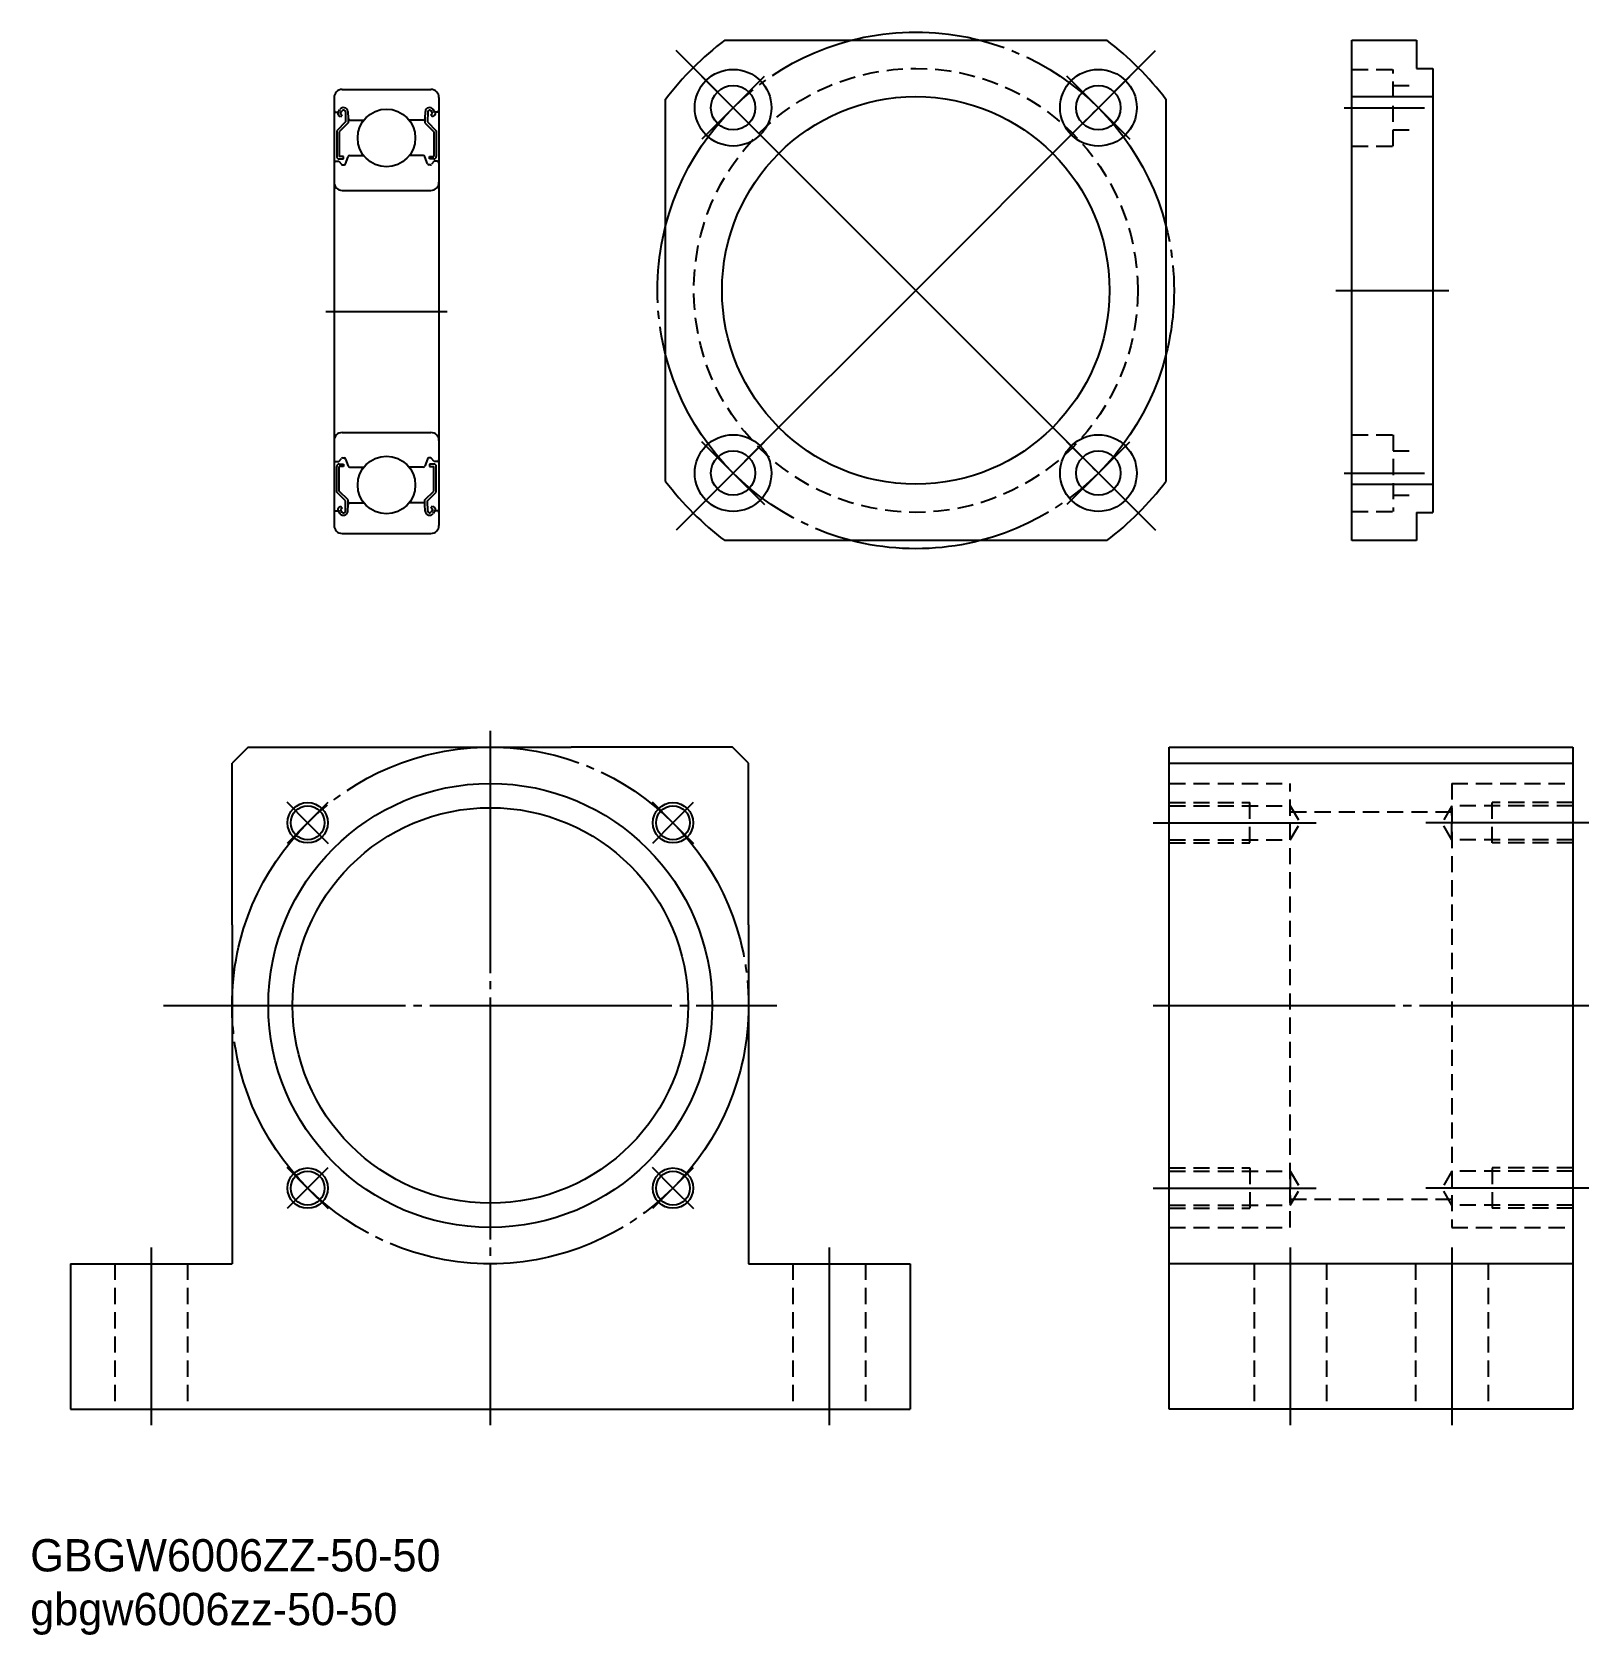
# Model space of a CAD drawing. Extents: x -140 to 53, y -60 to 139.
import ezdxf

# ---------------------------------------------------------------- set-up
doc = ezdxf.new("R2010")
doc.units = 0
doc.linetypes.add('CENTER', pattern=[33, 30, -1, 1, -1])
doc.linetypes.add('DASHED', pattern=[3, 2, -1])
doc.layers.get('0').update_dxf_attribs({"linetype": 'CONTINUOUS'})
doc.layers.add('CENTER', color=1, linetype='CENTER')

# ---------------------------------------------------------------- blocks, each defined once
blk = doc.blocks.new('*U2')
at = {"color": 7, "linetype": 'CONTINUOUS'}
for s, p in [('GBGW6006ZZ-50-50', (-139.85, -52.05)), ('gbgw6006zz-50-50', (-139.85, -58.71))]:
    blk.add_text(s, height=4, dxfattribs=at).set_placement(p)

msp = doc.modelspace()

# ---------------------------------------------------------------- linework, layer by layer
at = {"color": 7, "linetype": 'CONTINUOUS'}
for p, q in [((-53.8, 137.64), (-6.47, 137.64)), ((23.91, 75.64), (23.91, 137.64)), ((23.91, 137.64), (31.91, 137.64)), ((31.91, 137.64), (31.91, 134.14)), ((31.91, 134.14), (33.91, 134.14)), ((33.91, 134.14), (33.91, 79.14)), ((-61.14, 82.98), (-61.14, 130.31)), ((0.86, 130.31), (0.86, 82.98)), ((23.91, 130.64), (33.91, 130.64)), ((23.91, 82.64), (33.91, 82.64)), ((31.91, 79.14), (33.91, 79.14)), ((31.91, 79.14), (31.91, 75.64)), ((-6.47, 75.64), (-53.8, 75.64)), ((31.91, 75.64), (23.91, 75.64)), ((-112.85, 50.06), (-114.85, 48.06)), ((-112.85, 50.06), (-92.85, 50.06)), ((-92.85, 50.06), (-72.85, 50.06)), ((-52.85, 50.06), (-72.85, 50.06)), ((-50.85, 48.06), (-52.85, 50.06)), ((1.27, 50.06), (51.27, 50.06)), ((1.27, -31.94), (1.27, 50.06)), ((1.27, -31.94), (1.27, 50.06)), ((51.27, 50.06), (51.27, -31.94)), ((-114.85, 28.06), (-114.85, 48.06)), ((-50.85, 28.06), (-50.85, 48.06)), ((1.27, 48.06), (51.27, 48.06)), ((-114.85, 28.06), (-114.85, -13.94)), ((-50.85, 28.06), (-50.85, -13.94)), ((-134.85, -13.94), (-114.85, -13.94)), ((-134.85, -13.94), (-134.85, -31.94)), ((-50.85, -13.94), (-30.85, -13.94)), ((-30.85, -13.94), (-30.85, -31.94)), ((51.27, -13.94), (1.27, -13.94)), ((-134.85, -31.94), (-30.85, -31.94)), ((51.27, -31.94), (1.27, -31.94))]:
    msp.add_line(p, q, dxfattribs=at)
at = {"color": 3, "linetype": 'DASHED'}
for p, q in [((23.91, 134.02), (29.01, 134.02)), ((29.01, 124.52), (29.01, 134.02)), ((29.01, 132.02), (31.91, 132.02)), ((29.01, 126.52), (31.91, 126.52)), ((23.91, 124.52), (29.01, 124.52)), ((23.91, 88.76), (29.01, 88.76)), ((29.01, 88.76), (29.01, 79.26)), ((29.01, 86.76), (31.91, 86.76)), ((29.01, 81.26), (31.91, 81.26)), ((23.91, 79.26), (29.01, 79.26)), ((1.27, 45.56), (16.27, 45.56)), ((16.27, -9.44), (16.27, 45.56)), ((36.27, 45.56), (51.27, 45.56)), ((36.27, 45.56), (36.27, -9.44)), ((1.27, 43.19), (11.27, 43.19)), ((1.27, 42.79), (16.27, 42.79)), ((11.27, 38.19), (11.27, 43.19)), ((16.27, 38.59), (16.27, 42.79)), ((16.27, 42.79), (17.48, 40.69)), ((16.27, 42.06), (36.27, 42.06)), ((36.27, 42.79), (35.06, 40.69)), ((36.27, 38.59), (36.27, 42.79)), ((51.27, 42.79), (36.27, 42.79)), ((41.27, 38.19), (41.27, 43.19)), ((51.27, 43.19), (41.27, 43.19)), ((16.27, 38.59), (17.48, 40.69)), ((36.27, 38.59), (35.06, 40.69)), ((1.27, 38.59), (16.27, 38.59)), ((1.27, 38.19), (11.27, 38.19)), ((51.27, 38.59), (36.27, 38.59)), ((51.27, 38.19), (41.27, 38.19)), ((1.27, -2.07), (11.27, -2.07)), ((1.27, -2.47), (16.27, -2.47)), ((11.27, -2.07), (11.27, -7.07)), ((16.27, -2.47), (16.27, -6.67)), ((16.27, -2.47), (17.48, -4.57)), ((36.27, -2.47), (35.06, -4.57)), ((36.27, -2.47), (36.27, -6.67)), ((51.27, -2.47), (36.27, -2.47)), ((41.27, -2.07), (41.27, -7.07)), ((51.27, -2.07), (41.27, -2.07)), ((16.27, -6.67), (17.48, -4.57)), ((16.27, -5.94), (36.27, -5.94)), ((36.27, -6.67), (35.06, -4.57)), ((1.27, -6.67), (16.27, -6.67)), ((1.27, -7.07), (11.27, -7.07)), ((51.27, -6.67), (36.27, -6.67)), ((51.27, -7.07), (41.27, -7.07)), ((1.27, -9.44), (16.27, -9.44)), ((36.27, -9.44), (51.27, -9.44)), ((-129.35, -13.94), (-129.35, -31.94)), ((-120.35, -13.94), (-120.35, -31.94)), ((-45.35, -13.94), (-45.35, -31.94)), ((-36.35, -13.94), (-36.35, -31.94)), ((11.77, -13.94), (11.77, -31.94)), ((20.77, -13.94), (20.77, -31.94)), ((31.77, -13.94), (31.77, -31.94)), ((40.77, -13.94), (40.77, -31.94))]:
    msp.add_line(p, q, dxfattribs=at)
for p, q in [((-101.21, 131.53), (-90.21, 131.53)), ((-102.21, 130.53), (-102.21, 77.53)), ((-101.71, 128.73), (-101.48, 129.06)), ((-89.71, 128.73), (-89.94, 129.06)), ((-89.21, 130.53), (-89.21, 77.53)), ((-102.01, 128.73), (-101.71, 128.73)), ((-100.77, 127.51), (-101.87, 126.41)), ((-101.39, 128.14), (-101.64, 128.32)), ((-100.47, 127.38), (-101.57, 126.28)), ((-101.46, 128.56), (-101.23, 128.89)), ((-101.22, 128.39), (-101.46, 128.56)), ((-101.39, 128.14), (-101.22, 128.39)), ((-100.81, 128.77), (-100.77, 127.51)), ((-100.52, 128.81), (-100.44, 127.92)), ((-100.47, 128.26), (-100.47, 127.38)), ((-100.24, 127.73), (-98.52, 127.73)), ((-91.18, 127.73), (-92.89, 127.73)), ((-90.9, 128.81), (-90.98, 127.92)), ((-90.95, 128.26), (-90.95, 127.38)), ((-90.95, 127.38), (-89.85, 126.28)), ((-90.6, 128.77), (-90.65, 127.51)), ((-90.65, 127.51), (-89.55, 126.41)), ((-90.2, 128.39), (-89.95, 128.56)), ((-90.03, 128.14), (-90.2, 128.39)), ((-89.95, 128.56), (-90.19, 128.89)), ((-90.03, 128.14), (-89.78, 128.32)), ((-89.41, 128.73), (-89.71, 128.73)), ((-101.87, 126.41), (-101.87, 123.23)), ((-101.57, 126.28), (-101.57, 123.23)), ((-89.85, 126.28), (-89.85, 123.23)), ((-89.55, 126.41), (-89.55, 123.23)), ((-101.05, 123.23), (-101.57, 123.23)), ((-101.05, 122.93), (-101.05, 123.23)), ((-100.77, 122.32), (-100.45, 123.2)), ((-100.26, 123.33), (-98.52, 123.33)), ((-91.15, 123.33), (-92.89, 123.33)), ((-90.64, 122.32), (-90.97, 123.2)), ((-90.37, 123.23), (-89.85, 123.23)), ((-90.37, 122.93), (-90.37, 123.23)), ((-102.01, 122.63), (-101.61, 122.63)), ((-101.61, 122.63), (-101.29, 122.26)), ((-101.57, 122.93), (-101.05, 122.93)), ((-101.14, 122.18), (-100.96, 122.18)), ((-90.28, 122.18), (-90.45, 122.18)), ((-89.85, 122.93), (-90.37, 122.93)), ((-89.81, 122.63), (-90.13, 122.26)), ((-89.41, 122.63), (-89.81, 122.63)), ((-101.21, 119.03), (-90.21, 119.03)), ((-101.21, 89.03), (-90.21, 89.03)), ((-102.01, 85.43), (-101.61, 85.43)), ((-101.61, 85.43), (-101.29, 85.81)), ((-101.14, 85.88), (-100.96, 85.88)), ((-100.77, 85.75), (-100.45, 84.87)), ((-90.64, 85.75), (-90.97, 84.87)), ((-90.28, 85.88), (-90.45, 85.88)), ((-89.81, 85.43), (-90.13, 85.81)), ((-89.41, 85.43), (-89.81, 85.43)), ((-101.87, 81.66), (-101.87, 84.83)), ((-101.57, 85.13), (-101.05, 85.13)), ((-101.05, 84.83), (-101.57, 84.83)), ((-101.57, 81.78), (-101.57, 84.83)), ((-101.05, 85.13), (-101.05, 84.83)), ((-100.26, 84.73), (-98.52, 84.73)), ((-91.15, 84.73), (-92.89, 84.73)), ((-89.85, 85.13), (-90.37, 85.13)), ((-90.37, 85.13), (-90.37, 84.83)), ((-90.37, 84.83), (-89.85, 84.83)), ((-89.85, 81.78), (-89.85, 84.83)), ((-89.55, 81.66), (-89.55, 84.83)), ((-100.77, 80.56), (-101.87, 81.66)), ((-100.47, 80.68), (-101.57, 81.78)), ((-90.95, 80.68), (-89.85, 81.78)), ((-90.65, 80.56), (-89.55, 81.66)), ((-101.39, 79.92), (-101.64, 79.75)), ((-101.22, 79.68), (-101.46, 79.51)), ((-101.46, 79.51), (-101.23, 79.18)), ((-101.39, 79.92), (-101.22, 79.68)), ((-100.81, 79.3), (-100.77, 80.56)), ((-100.52, 79.26), (-100.44, 80.15)), ((-100.47, 79.81), (-100.47, 80.68)), ((-100.24, 80.33), (-98.52, 80.33)), ((-91.18, 80.33), (-92.89, 80.33)), ((-90.9, 79.26), (-90.98, 80.15)), ((-90.95, 79.81), (-90.95, 80.68)), ((-90.6, 79.3), (-90.65, 80.56)), ((-90.03, 79.92), (-90.2, 79.68)), ((-90.2, 79.68), (-89.95, 79.51)), ((-89.95, 79.51), (-90.19, 79.18)), ((-90.03, 79.92), (-89.78, 79.75)), ((-102.01, 79.33), (-101.71, 79.33)), ((-101.71, 79.34), (-101.48, 79.01)), ((-89.71, 79.34), (-89.94, 79.01)), ((-89.41, 79.33), (-89.71, 79.33)), ((-101.21, 76.53), (-90.21, 76.53)), ((-98.16, 76.53), (-98.16, 76.54)), ((-95.71, 76.53), (-95.71, 76.53))]:
    msp.add_line(p, q)
msp.add_circle((-30.14, 106.64), 27.5, dxfattribs=at)
at = {"color": 7, "linetype": 'CONTINUOUS'}
for centre, radius in [((-52.77, 129.27), 4.75), ((-7.51, 129.27), 4.75), ((-52.77, 129.27), 2.75), ((-7.51, 129.27), 2.75), ((-30.14, 106.64), 24), ((-52.77, 84.01), 4.75), ((-7.51, 84.01), 4.75), ((-52.77, 84.01), 2.75), ((-7.51, 84.01), 2.75), ((-82.85, 18.06), 27.5), ((-105.48, 40.69), 2.1), ((-82.85, 18.06), 24.5), ((-60.22, 40.69), 2.1), ((-105.48, -4.57), 2.1), ((-60.22, -4.57), 2.1)]:
    msp.add_circle(centre, radius, dxfattribs=at)
for centre in [(-95.71, 125.53), (-95.71, 82.53)]:
    msp.add_circle(centre, 3.57)
at = {"color": 3, "linetype": 'CONTINUOUS'}
for centre in [(-105.48, 40.69), (-60.22, 40.69), (-105.48, -4.57), (-60.22, -4.57)]:
    msp.add_circle(centre, 2.5, dxfattribs=at)
at = {"color": 7, "linetype": 'CONTINUOUS'}
for start, end in [(127.3569, 142.6431), (37.3569, 52.6431), (217.3569, 232.6431), (307.3569, 322.6431)]:
    msp.add_arc((-30.14, 106.64), 39, start, end, dxfattribs=at)
for centre, radius, start, end in [((-101.21, 130.53), 1, 90, 180), ((-90.21, 130.53), 1, 0, 90), ((-101.04, 128.76), 0.53, 5.0651, 144.9356), ((-90.37, 128.76), 0.53, 35.0644, 174.9349), ((-102.01, 128.93), 0.2, 180, 270), ((-101.46, 128.56), 0.3, 144.9356, 235.0377), ((-101.04, 128.76), 0.23, 2.1311, 144.9356), ((-100.24, 127.93), 0.2, 185.0651, 270), ((-91.18, 127.93), 0.2, 270, 354.9349), ((-90.37, 128.76), 0.23, 35.0644, 177.8689), ((-89.95, 128.56), 0.3, 304.9623, 35.0644), ((-89.41, 128.93), 0.2, 270, 0), ((-101.57, 123.23), 0.3, 180, 270), ((-100.26, 123.13), 0.2, 90, 159.9703), ((-91.15, 123.13), 0.2, 20.0297, 90), ((-89.85, 123.23), 0.3, 270, 0), ((-102.01, 122.43), 0.2, 90, 180), ((-101.14, 122.38), 0.2, 219.9991, 270), ((-100.96, 122.38), 0.2, 270, 339.9703), ((-90.45, 122.38), 0.2, 200.0297, 270), ((-90.28, 122.38), 0.2, 270, 320.0009), ((-89.41, 122.43), 0.2, 0, 90), ((-101.21, 120.03), 1, 180, 270), ((-90.21, 120.03), 1, 270, 0), ((-101.21, 88.03), 1, 90, 180), ((-90.21, 88.03), 1, 0, 90), ((-102.01, 85.63), 0.2, 180, 270), ((-101.14, 85.68), 0.2, 90, 140.0009), ((-100.96, 85.68), 0.2, 20.0297, 90), ((-90.45, 85.68), 0.2, 90, 159.9703), ((-90.28, 85.68), 0.2, 39.9991, 90), ((-89.41, 85.63), 0.2, 270, 0), ((-101.57, 84.83), 0.3, 90, 180), ((-100.26, 84.93), 0.2, 200.0297, 270), ((-91.15, 84.93), 0.2, 270, 339.9703), ((-89.85, 84.83), 0.3, 0, 90), ((-101.46, 79.51), 0.3, 124.9623, 215.0644), ((-100.24, 80.13), 0.2, 90, 174.9349), ((-91.18, 80.13), 0.2, 5.0651, 90), ((-89.95, 79.51), 0.3, 324.9356, 55.0377), ((-102.01, 79.13), 0.2, 90, 180), ((-101.21, 77.53), 1, 180, 270), ((-101.04, 79.31), 0.53, 215.0644, 354.9349), ((-101.04, 79.31), 0.23, 215.0644, 357.8689), ((-90.37, 79.31), 0.53, 185.0651, 324.9356), ((-90.37, 79.31), 0.23, 182.1311, 324.9356), ((-90.21, 77.53), 1, 270, 0), ((-89.41, 79.13), 0.2, 0, 90)]:
    msp.add_arc(centre, radius, start, end)
at = {"layer": 'CENTER', "color": 1, "linetype": 'CENTER'}
for p, q in [((-30.14, 106.64), (-59.84, 136.34)), ((-30.14, 106.64), (-0.44, 136.34)), ((-52.77, 129.27), (-56.65, 133.16)), ((-52.77, 129.27), (-48.88, 133.16)), ((-7.51, 129.27), (-11.4, 133.16)), ((-7.51, 129.27), (-3.62, 133.16)), ((-52.77, 129.27), (-56.65, 125.38)), ((-52.77, 129.27), (-48.88, 125.38)), ((-7.51, 129.27), (-11.4, 125.38)), ((-7.51, 129.27), (-3.62, 125.38)), ((22.95, 129.27), (32.88, 129.27)), ((-30.14, 106.64), (-59.84, 76.94)), ((-30.14, 106.64), (-0.44, 76.94)), ((21.91, 106.64), (35.91, 106.64)), ((-103.21, 104.03), (-88.21, 104.03)), ((-52.77, 84.01), (-56.65, 87.9)), ((-52.77, 84.01), (-48.88, 87.9)), ((-7.51, 84.01), (-11.4, 87.9)), ((-7.51, 84.01), (-3.62, 87.9)), ((-52.77, 84.01), (-56.65, 80.12)), ((-52.77, 84.01), (-48.88, 80.12)), ((-7.51, 84.01), (-11.4, 80.12)), ((-7.51, 84.01), (-3.62, 80.12)), ((22.95, 84.01), (32.88, 84.01)), ((-82.85, 52.06), (-82.85, -33.94)), ((-105.48, 40.69), (-108.02, 43.23)), ((-105.48, 40.69), (-102.93, 43.23)), ((-60.22, 40.69), (-62.77, 43.23)), ((-60.22, 40.69), (-57.68, 43.23)), ((-105.48, 40.69), (-108.02, 38.14)), ((-105.48, 40.69), (-102.93, 38.14)), ((-60.22, 40.69), (-62.77, 38.14)), ((-60.22, 40.69), (-57.68, 38.14)), ((-0.73, 40.69), (19.48, 40.69)), ((53.27, 40.69), (33.06, 40.69)), ((-123.35, 18.06), (-47.35, 18.06)), ((-0.73, 18.06), (53.27, 18.06)), ((-105.48, -4.57), (-108.02, -2.02)), ((-105.48, -4.57), (-102.93, -2.02)), ((-60.22, -4.57), (-62.77, -2.02)), ((-60.22, -4.57), (-57.68, -2.02)), ((-105.48, -4.57), (-108.02, -7.11)), ((-105.48, -4.57), (-102.93, -7.11)), ((-60.22, -4.57), (-62.77, -7.11)), ((-60.22, -4.57), (-57.68, -7.11)), ((-0.73, -4.57), (19.48, -4.57)), ((53.27, -4.57), (33.06, -4.57)), ((-124.85, -11.94), (-124.85, -33.94)), ((-40.85, -11.94), (-40.85, -33.94)), ((16.27, -11.94), (16.27, -33.94)), ((36.27, -11.94), (36.27, -33.94))]:
    msp.add_line(p, q, dxfattribs=at)
for centre in [(-30.14, 106.64), (-82.85, 18.06)]:
    msp.add_circle(centre, 32, dxfattribs=at)

# ---------------------------------------------------------------- block references
at = {"color": 7, "linetype": 'CONTINUOUS'}
msp.add_blockref('*U2', (0, 0), dxfattribs=at)

doc.saveas('drawing.dxf')
